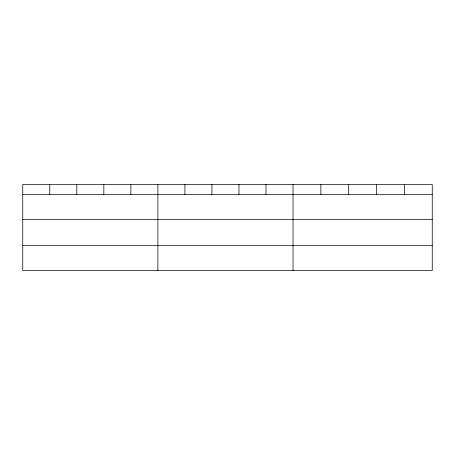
<?xml version="1.0" encoding="UTF-8"?>
<svg xmlns="http://www.w3.org/2000/svg" width="455" height="455" viewBox="0 0 455 455"><rect width="100%" height="100%" fill="white"/><g stroke="black" fill="none" stroke-linecap="round" stroke-linejoin="round"><path stroke-width="0.68" d="M432.25 219.498L432.25 184.468L22.75 184.468L22.75 270.532L432.25 270.532L432.25 219.498L22.75 219.498M22.75 194.365L432.25 194.365M22.75 245.393L432.25 245.393M404.404 184.468L404.404 194.365M376.558 184.468L376.558 194.365M348.712 184.468L348.712 194.365M320.866 184.468L320.866 194.365M293.02 184.468L293.02 270.532M265.993 184.468L265.993 194.365M238.966 184.468L238.966 194.365M211.939 184.468L211.939 194.365M184.912 184.468L184.912 194.365M157.885 184.468L157.885 270.532M130.858 184.468L130.858 194.365M103.831 184.468L103.831 194.365M76.804 184.468L76.804 194.365M49.777 184.468L49.777 194.365"/></g></svg>
